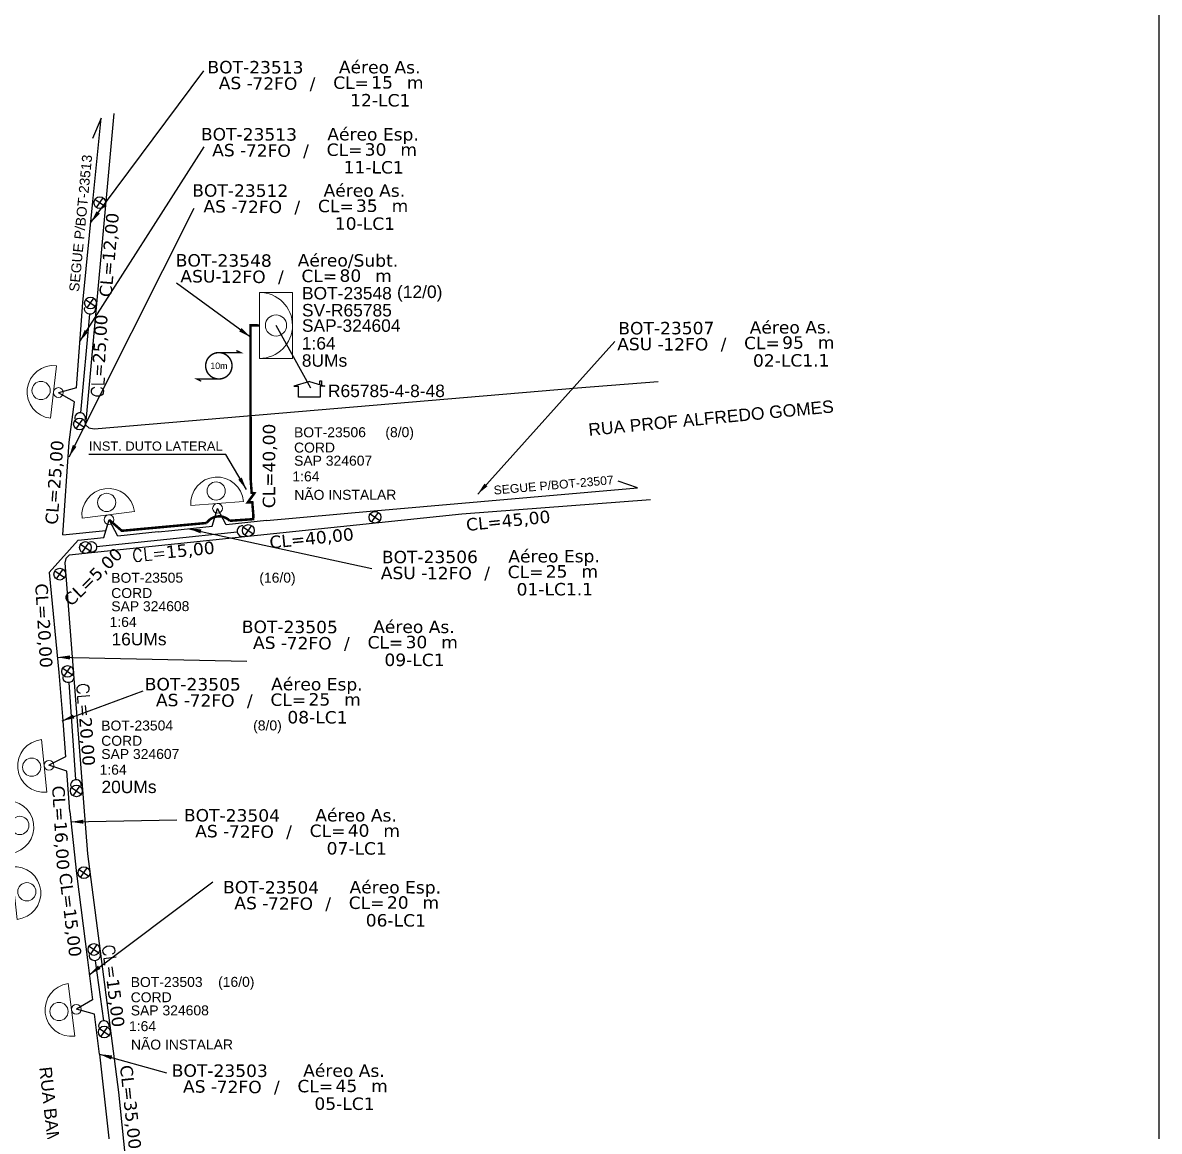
# Model space of a CAD drawing. Header units: metres. Extents: x -1286 to -445, y -500 to 94.
# Drawn here: x -627.7 to -445.1, y -292.9 to -114.6 of the extents above; entities that cross this region are included whole.
import ezdxf
from ezdxf.enums import TextEntityAlignment as Align

# ---------------------------------------------------------------- set-up
doc = ezdxf.new("R2010")
doc.units = ezdxf.units.M
for name, color, linetype, lineweight in [("20.0-LEGENDA DOS CDO'S", 1, 'Continuous', 0), ('20.1-CDO_INTERIOR', 1, 'Continuous', 0), ('20.2-CDO_POSTE', 1, 'Continuous', 5), ('20.6-CORDOALHA_SUPORTE', 7, 'Continuous', 25), ('Segmento Logradouro Texto', 238, 'Continuous', 0)]:
    doc.layers.add(name, color=color, linetype=linetype, lineweight=lineweight)
for name, color, linetype in [('CAP a instalar', 1, 'Continuous'), ('celulas gpon', 7, 'Continuous'), ('DUTO LATERAL', 7, 'Continuous'), ('Folga', 1, 'Continuous'), ('label_cabos', 7, 'Continuous'), ('QUADRA', 7, 'Continuous'), ('Subida Lateral', 5, 'Continuous'), ('surveys', 7, 'Continuous'), ('surveys legendas', 7, 'Continuous')]:
    doc.layers.add(name, color=color, linetype=linetype)
doc.layers.add('DROP DE CLIENTE', color=140, linetype='Continuous', plot=False)
doc.styles.add('ARIAL', font='arial.ttf')
doc.styles.add('DIGICADE', font='arial.ttf')
doc.styles.add('ROMANS', font='romans.shx')
doc.styles.add('siredit', font='verdana.ttf')
doc.linetypes.add('FENCELINE1', pattern='A,0.25,-0.1,[133,ltypeshp.shx,S=0.1,R=0,X=-0.1,Y=0],-0.1,1', length=1.45)
doc.dimstyles.new('CC', dxfattribs={"dimtxt": 0.8, "dimasz": 2, "dimexe": 0.18, "dimexo": 0.0625, "dimgap": 0.09, "dimtad": 0, "dimdec": 0, "dimrnd": 1, "dimzin": 0, "dimdsep": 46, "dimtxsty": 'siredit', "dimblk": 'NONE', "dimcen": 0, "dimse1": 1, "dimse2": 1, "dimsd1": 1, "dimsd2": 1, "dimclrt": 7, "dimadec": 0, "dimazin": 0, "dimtfac": 1, "dimtdec": 0, "dimtofl": 0, "dimtmove": 0, "dimatfit": 3, "dimfxl": 0, "dimtolj": 1, "dimtzin": 0, "dimarcsym": 0})
doc.dimstyles.get("Standard").update_dxf_attribs({"dimtxt": 0.18, "dimasz": 0.18, "dimexe": 0.18, "dimexo": 0.0625, "dimgap": 0.09, "dimtad": 0, "dimtih": 1, "dimtoh": 1, "dimdec": 4, "dimzin": 0, "dimdsep": 46, "dimtxsty": 'Standard', "dimcen": 0.09, "dimadec": 0, "dimazin": 0, "dimtfac": 1, "dimtdec": 4, "dimtofl": 0, "dimtmove": 0, "dimatfit": 3, "dimfxl": 0, "dimtolj": 1, "dimtzin": 0, "dimarcsym": 0})

# ---------------------------------------------------------------- blocks, each defined once
blk = doc.blocks.new('CDOE_CT_POST_DESENHO')
at = {"color": 0}
blk.add_line((2.136, 0.393), (-2.114, 0.393), dxfattribs=at)
for centre, radius in [((0.011, 1.403), 0.733), ((0.011, 0), 0.393)]:
    blk.add_circle(centre, radius, dxfattribs=at)
blk.add_arc((0.011, 0.393), 2.125, 0, 180, dxfattribs=at)
blk = doc.blocks.new('Inst CDOE-16 CAIXA DIST OPT CDOE 48F_16D C_SPL_2_1_8')
at = {"layer": "20.0-LEGENDA DOS CDO'S", "color": 0}
for tag, p, style, flags in [('ID_ATIVIDADE', (0.12, 6.472), 'ARIAL', 3), ('FATOR', (7.921, 6.472), 'ARIAL', 1), ('QTDE', (0.097, -1.17), 'DIGICADE', 3)]:
    blk.add_attdef(tag, p, '', height=0.8, rotation=0.11799, dxfattribs=dict(at, style=style, flags=flags))
at = {"layer": "20.0-LEGENDA DOS CDO'S", "color": 0, "style": 'ARIAL'}
for tag, p, height in [('FID', (0.12, 5.248), 0.8), ('CORDOALHA', (0.122, 4.023), 0.8), ('SAP', (0.124, 2.961), 0.8), ('1:XX', (-0.012, 1.7), 0.8), ('UMS', (0.141, 0.217), 1)]:
    blk.add_attdef(tag, p, '', height=height, rotation=0.11799, dxfattribs=at)
blk.add_attdef('FIBRAS_UTILIZADAS', text='', height=0.8, rotation=0.11799, dxfattribs=at).set_placement((13.479, 5.263), align=Align.CENTER)
blk = doc.blocks.new('Inst CDOE-8 CAIXA DIST OPT CDOE 48F_8D C_SPL OPTAP')
at = {"layer": "20.0-LEGENDA DOS CDO'S", "color": 0}
for tag, p, style, flags in [('ID_ATIVIDADE', (0.12, 6.472), 'ARIAL', 3), ('FATOR', (7.921, 6.472), 'ARIAL', 1), ('QTDE', (0.235, -0.97), 'DIGICADE', 3)]:
    blk.add_attdef(tag, p, '', height=0.8, rotation=0.11799, dxfattribs=dict(at, style=style, flags=flags))
at = {"layer": "20.0-LEGENDA DOS CDO'S", "color": 0, "style": 'ARIAL'}
for tag, p, height in [('FID', (0.12, 5.248), 0.8), ('CORDOALHA', (0.122, 4.023), 0.8), ('SAP', (0.124, 2.961), 0.8), ('1:XX', (-0.012, 1.7), 0.8), ('UMS', (0.141, 0.217), 1)]:
    blk.add_attdef(tag, p, '', height=height, rotation=0.11799, dxfattribs=at)
blk.add_attdef('FIBRAS_UTILIZADAS', text='', height=0.8, rotation=0.11799, dxfattribs=at).set_placement((13.479, 5.263), align=Align.CENTER)
blk = doc.blocks.new('CDOE_CT_POSTE')
at = {"layer": "20.0-LEGENDA DOS CDO'S", "color": 0, "style": 'ARIAL'}
for tag, p in [('CDO_N', (0.12, 5.248)), ('CORDOALHA', (0.122, 4.023)), ('SAP', (0.124, 2.961)), ('1:XX', (0.139, 1.231)), ('UMS', (0.141, 0.217))]:
    blk.add_attdef(tag, p, '', height=0.68, rotation=0.11799, dxfattribs=at)
blk.add_attdef('FIBRAS_UTILIZADAS', text='', height=0.68, rotation=0.11799, dxfattribs=at).set_placement((7.829, 5.263), align=Align.CENTER)
blk = doc.blocks.new('Inst CORD BENZINAL 4.55MM 3F (sem recursos)')
at = {"layer": '20.6-CORDOALHA_SUPORTE', "color": 0, "lineweight": 0, "style": 'ROMANS'}
blk.add_attdef('LANCE', text='', height=1, dxfattribs=at).set_placement((-0.538, -2.215), align=Align.RIGHT)
at = {"layer": '20.6-CORDOALHA_SUPORTE', "color": 0, "style": 'siredit'}
blk.add_attdef('QTDE', (-0.538, -2.215), '', height=1, rotation=359.69001, dxfattribs=at)
at = {"layer": '20.6-CORDOALHA_SUPORTE', "color": 0, "lineweight": 0, "style": 'ROMANS'}
for tag, p, flags in [('FATOR', (-5.196, -4.442), 3), ('ID_ATIVIDADE', (-5.201, -6.669), 3), ('FID', (-5.201, -8.896), 1)]:
    blk.add_attdef(tag, p, '', height=1, dxfattribs=dict(at, flags=flags))
blk = doc.blocks.new('Inst CB AS CFOA-SM-AS-80-TS-72')
at = {"layer": 'label_cabos', "color": 0, "style": 'siredit'}
for tag, flags, p in [('ID_ATIVIDADE', 3, (1.314, 2.672)), ('FATOR', 1, (11.56, 2.551))]:
    blk.add_attdef(tag, text='', height=1, rotation=359.69001, dxfattribs=dict(at, flags=flags)).set_placement(p, align=Align.MIDDLE_CENTER)
for tag, p in [('DESTINO_CABO', (3.131, 1.262)), ('TIPO_CABO', (13.108, 1.245)), ('TIPO_CABO', (1.762, -0.005)), ('CABO', (4.686, -0.052)), ('/', (7.714, -0.052)), ('LANCE', (10.809, 0.002)), ('UND', (15.964, 0.002)), ('FID', (13.148, -1.414))]:
    blk.add_attdef(tag, text='', height=1, rotation=359.69001, dxfattribs=at).set_placement(p, align=Align.MIDDLE_CENTER)
blk.add_attdef('QTDE', (12.429, -0.475), '', height=1, rotation=359.69001, dxfattribs=at)
blk = doc.blocks.new('_None')
blk = doc.blocks.new('Inst CB ESP CFOA-SM-AS-80-TS-72')
at = {"layer": 'label_cabos', "color": 0, "style": 'siredit'}
for tag, flags, p in [('ID_ATIVIDADE', 3, (1.314, 2.672)), ('FATOR', 1, (11.56, 2.551))]:
    blk.add_attdef(tag, text='', height=0.8, rotation=359.69001, dxfattribs=dict(at, flags=flags)).set_placement(p, align=Align.MIDDLE_CENTER)
for tag, p in [('DESTINO_CABO', (3.131, 1.262)), ('TIPO_CABO', (13.108, 1.245)), ('TIPO_CABO', (1.762, -0.005)), ('CABO', (4.686, -0.052)), ('/', (7.714, -0.052)), ('LANCE', (10.809, 0.002)), ('UND', (15.964, 0.002)), ('FID', (13.148, -1.414))]:
    blk.add_attdef(tag, text='', height=0.8, rotation=359.69001, dxfattribs=at).set_placement(p, align=Align.MIDDLE_CENTER)
blk.add_attdef('QTDE', (12.429, -0.475), '', height=0.8, rotation=359.69001, dxfattribs=at)
blk = doc.blocks.new('Inst CB AS CFOA-SM-ASU-120-S-12')
at = {"layer": 'label_cabos', "color": 0, "style": 'siredit'}
for tag, flags, p in [('ID_ATIVIDADE', 3, (1.314, 2.672)), ('FATOR', 1, (11.56, 2.551))]:
    blk.add_attdef(tag, text='', height=1, rotation=359.69001, dxfattribs=dict(at, flags=flags)).set_placement(p, align=Align.MIDDLE_CENTER)
for tag, p in [('DESTINO_CABO', (3.131, 1.262)), ('TIPO_CABO', (13.108, 1.245)), ('TIPO_CABO', (1.262, -0.005)), ('CABO', (4.686, -0.052)), ('/', (7.714, -0.052)), ('LANCE', (10.809, 0.002)), ('UND', (15.964, 0.002)), ('FID', (13.148, -1.414))]:
    blk.add_attdef(tag, text='', height=1, rotation=359.69001, dxfattribs=at).set_placement(p, align=Align.MIDDLE_CENTER)
blk.add_attdef('QTDE', (12.429, -0.475), '', height=1, rotation=359.69001, dxfattribs=at)
blk = doc.blocks.new('Inst CB ESP CFOA-SM-ASU-120-S-12')
at = {"layer": 'label_cabos', "color": 0, "style": 'siredit'}
for tag, flags, p in [('ID_ATIVIDADE', 3, (1.314, 2.672)), ('FATOR', 1, (11.56, 2.551))]:
    blk.add_attdef(tag, text='', height=1, rotation=359.69001, dxfattribs=dict(at, flags=flags)).set_placement(p, align=Align.MIDDLE_CENTER)
for tag, p in [('DESTINO_CABO', (3.131, 1.262)), ('TIPO_CABO', (13.108, 1.245)), ('TIPO_CABO', (1.262, -0.005)), ('CABO', (4.686, -0.052)), ('/', (7.714, -0.052)), ('LANCE', (10.809, 0.002)), ('UND', (15.964, 0.002)), ('FID', (13.148, -1.414))]:
    blk.add_attdef(tag, text='', height=1, rotation=359.69001, dxfattribs=at).set_placement(p, align=Align.MIDDLE_CENTER)
blk.add_attdef('QTDE', (12.429, -0.475), '', height=1, rotation=359.69001, dxfattribs=at)
blk = doc.blocks.new('A$C07E14978')
at = {"layer": 'Folga', "color": 0, "const_width": 0.146}
blk.add_lwpolyline([(2.23, 2.92, 1.000012), (2.23, 0.28, 0.999978)], format="xyb", close=True, dxfattribs=at)
at = {"layer": 'Folga', "color": 0, "const_width": 0.137}
for points in [[(2.23, 2.92), (4.42, 2.92), (3.98, 3.13)], [(2.23, 0.28), (0.03, 0.28), (0.47, 0.06)]]:
    blk.add_lwpolyline(points, dxfattribs=at)
at = {"layer": 'Folga', "color": 0}
blk.add_text('10m', height=0.659, dxfattribs=at).set_placement((1.38, 1.27))

msp = doc.modelspace()

# ---------------------------------------------------------------- linework, layer by layer
msp.add_lwpolyline([(-1286.07, -499.81), (-445.07, -499.81), (-445.07, 94.19), (-1286.07, 94.19)], close=True)
at = {"color": 10}
for points in [[(-616.12, -143.01), (-614.56, -144.08)], [(-615.87, -144.32), (-614.8, -142.77)], [(-617.38, -160.45), (-616.3, -158.9)], [(-617.62, -159.14), (-616.06, -160.21)], [(-619.38, -178.6), (-617.83, -179.67)], [(-619.14, -179.91), (-618.07, -178.36)], [(-571.89, -193.59), (-570.33, -194.67)], [(-571.65, -194.91), (-570.57, -193.35)], [(-592.25, -195.72), (-590.69, -196.8)], [(-592.01, -197.04), (-590.93, -195.48)], [(-618.42, -198.47), (-616.87, -199.54)], [(-618.18, -199.78), (-617.11, -198.23)], [(-622.55, -202.74), (-620.99, -203.82)], [(-622.31, -204.06), (-621.23, -202.5)], [(-621.3, -218.39), (-619.74, -219.46)], [(-621.05, -219.7), (-619.98, -218.15)], [(-619.64, -238.9), (-618.56, -237.35)], [(-619.88, -237.59), (-618.32, -238.66)], [(-618.67, -250.75), (-617.11, -251.83)], [(-618.42, -252.07), (-617.35, -250.51)], [(-616.82, -264.41), (-615.75, -262.85)], [(-617.07, -263.1), (-615.51, -264.17)], [(-615.4, -276.35), (-613.84, -277.42)], [(-615.16, -277.66), (-614.08, -276.11)]]:
    msp.add_lwpolyline(points, dxfattribs=at)
for centre in [(-615.34, -143.55), (-616.84, -159.68), (-618.6, -179.14), (-571.11, -194.13), (-591.47, -196.26), (-617.65, -199), (-621.77, -203.28), (-620.52, -218.92), (-619.1, -238.13), (-617.89, -251.29), (-616.29, -263.63), (-614.62, -276.89)]:
    msp.add_circle(centre, 0.945, dxfattribs=at)
at = {"layer": '20.1-CDO_INTERIOR', "lineweight": 18}
msp.add_lwpolyline([(-584.37, -157.97), (-584.36, -168.6), (-589.68, -168.6), (-589.68, -157.98)], close=True, dxfattribs=at)
msp.add_circle((-587.02, -163.29), 1.7, dxfattribs=at)
msp.add_arc((-589.68, -163.29), 5.31, 270.0276, 90.0276, dxfattribs=at)
at = {"layer": '20.6-CORDOALHA_SUPORTE'}
for points in [[(-616.07, -160.48, -1.231752), (-617.76, -160.4)], [(-617.68, -178.44, 1.231752), (-619.37, -178.31)], [(-592.33, -195.5, 1.231752), (-592.13, -197.18)], [(-616.98, -198.09, -1.231752), (-616.78, -199.77)], [(-619.56, -219.61, -1.231752), (-621.25, -219.76)], [(-618.31, -237.29, 1.231752), (-619.99, -237.43)], [(-615.33, -264.32, -1.231752), (-617.02, -264.46)], [(-613.83, -276.05, 1.231752), (-615.51, -276.19)]]:
    msp.add_lwpolyline(points, format="xyb", dxfattribs=at)
for points in [[(-617, -161.48), (-618.45, -177.33)], [(-615.85, -198.81), (-593.27, -196.46)], [(-620.32, -220.72), (-619.24, -236.32)], [(-616.09, -265.43), (-614.76, -275.08)]]:
    msp.add_lwpolyline(points, dxfattribs=at)
at = {"layer": 'CAP a instalar', "color": 7, "linetype": 'FENCELINE1', "ltscale": 6}
for points in [[(-619.09, -173.32), (-618.05, -159.6), (-616.47, -143.35), (-615.12, -129.98), (-616.53, -133.25)], [(-619.09, -173.32), (-621.99, -174.1)], [(-620.24, -182.06), (-619.39, -175.6), (-621.99, -174.1)], [(-621.3, -196.98), (-620.24, -182.06)], [(-588.53, -194.66), (-571.28, -193.09), (-528.92, -189.38), (-532.02, -188.33)], [(-603.77, -196.25), (-597.3, -195.57), (-596.44, -192.7)], [(-588.53, -194.66), (-595.01, -195.34), (-596.44, -192.7)], [(-621.3, -196.98), (-614.37, -196.26), (-613.85, -194.53)], [(-605.94, -196.49), (-612.42, -197.16), (-613.85, -194.53)], [(-605.94, -196.49), (-603.77, -196.25)]]:
    msp.add_lwpolyline(points, dxfattribs=at)
at = {"layer": 'CAP a instalar', "color": 10, "linetype": 'FENCELINE1', "ltscale": 6, "const_width": 0.4}
msp.add_lwpolyline([(-591.09, -188.1), (-591.13, -163.27), (-589.68, -163.29)], dxfattribs=at)
msp.add_lwpolyline([(-613.85, -194.53), (-611.8, -196.31), (-598.16, -195.05, -0.474723), (-594.46, -194.7), (-590.68, -194.44), (-590.67, -193.62)], format="xyb", dxfattribs=at)
at = {"layer": 'CAP a instalar', "color": 5, "linetype": 'FENCELINE1', "ltscale": 6}
for points in [[(-618.8, -197.83), (-614.71, -197.4), (-613.85, -194.53)], [(-618.8, -197.83), (-623.47, -203.03), (-621.91, -219.11), (-621.34, -226.16)], [(-621.34, -226.16), (-620.83, -232.65), (-623.51, -234.01)], [(-620.16, -241.43), (-620.66, -234.94), (-623.51, -234.01)], [(-620.16, -241.43), (-619.06, -251.39), (-617.34, -265.27)], [(-617.34, -265.27), (-616.51, -271.72), (-619.11, -273.22)], [(-615.37, -280.46), (-616.21, -274.01), (-619.11, -273.22)], [(-615.37, -280.46), (-613.62, -296.4)]]:
    msp.add_lwpolyline(points, dxfattribs=at)
at = {"layer": 'DROP DE CLIENTE'}
msp.add_lwpolyline([(-581.4, -173.38), (-587.02, -163.29)], dxfattribs=at)
at = {"layer": 'QUADRA', "color": 4}
for points in [[(-613.09, -129.23), (-617.66, -179.26)], [(-617.66, -179.26), (-617.11, -179.75), (-616.26, -179.92), (-538.55, -173.31), (-525.61, -172.28)], [(-526.85, -191.33), (-557.13, -193.64), (-620.26, -200.23), (-620.78, -200.74), (-620.94, -201.47)], [(-620.94, -201.47), (-617.34, -248.23), (-612.36, -286.59), (-605.82, -350.61), (-599.53, -393.21), (-598.98, -393.69), (-598.18, -393.84), (-554.79, -390.76)]]:
    msp.add_lwpolyline(points, dxfattribs=at)
at = {"layer": 'Subida Lateral', "color": 5, "const_width": 0.4}
msp.add_lwpolyline([(-590.68, -193.64), (-590.83, -191.74), (-591.56, -191.75), (-590.5, -190.27), (-590.93, -190.21), (-591.09, -188.1)], dxfattribs=at)
at = {"layer": 'surveys'}
for p, q in [((-581.66, -172.32), (-584.18, -173.05)), ((-584.18, -173.05), (-583.39, -173.05)), ((-583.39, -174.85), (-583.39, -173.06)), ((-581.66, -172.32), (-579.15, -173.05)), ((-579.98, -172.21), (-579.71, -172.21)), ((-579.98, -172.8), (-579.98, -172.21)), ((-579.15, -173.05), (-579.94, -173.05)), ((-579.94, -173.05), (-579.94, -174.85)), ((-579.71, -172.21), (-579.71, -172.88)), ((-579.94, -174.85), (-583.39, -174.85))]:
    msp.add_line(p, q, dxfattribs=at)

# ---------------------------------------------------------------- block references
at = {"layer": "20.0-LEGENDA DOS CDO'S", "color": 252}
ref = msp.add_blockref('CDOE_CT_POSTE', (-584.36, -191.77), dxfattribs=dict(at, xscale=2, yscale=2, zscale=2))
ref.add_attrib('CDO_N', 'BOT-23506', (-584.12, -181.28), dxfattribs={"color": 0, "height": 1.6, "rotation": 0.118, "style": 'ARIAL'})
ref.add_attrib('CORDOALHA', 'CORD', (-584.12, -183.73), dxfattribs={"color": 0, "height": 1.6, "rotation": 0.118, "style": 'ARIAL'})
ref.add_attrib('SAP', 'SAP 324607', (-584.11, -185.85), dxfattribs={"color": 0, "height": 1.6, "rotation": 0.118, "style": 'ARIAL'})
ref.add_attrib('1:XX', '1:64', (-584.38, -188.37), dxfattribs={"color": 0, "height": 1.6, "rotation": 0.118, "style": 'ARIAL'})
ref.add_attrib('UMS', 'NÃO INSTALAR', (-584.08, -191.34), dxfattribs={"color": 0, "height": 1.6, "rotation": 0.118, "style": 'ARIAL'})
ref.add_attrib('FIBRAS_UTILIZADAS', '     (8/0)', dxfattribs={"color": 0, "height": 1.6, "rotation": 0.118, "style": 'ARIAL'}).set_placement((-568.7, -181.25), align=Align.CENTER)
at = {"layer": "20.0-LEGENDA DOS CDO'S", "color": 5, "lineweight": 0, "xscale": 2, "yscale": 2, "zscale": 2}
msp.add_blockref('Inst CDOE-16 CAIXA DIST OPT CDOE 48F_16D C_SPL_2_1_8', (-613.74, -215.17), dxfattribs=at).add_auto_attribs({'FID': 'BOT-23505', 'CORDOALHA': 'CORD', 'SAP': 'SAP 324608', '1:XX': '1:64', 'UMS': '16UMs', 'FIBRAS_UTILIZADAS': '(16/0)'})
at = {"layer": "20.0-LEGENDA DOS CDO'S", "color": 7, "lineweight": 0, "xscale": 2, "yscale": 2, "zscale": 2}
msp.add_blockref('Inst CDOE-8 CAIXA DIST OPT CDOE 48F_8D C_SPL OPTAP', (-615.35, -238.93), dxfattribs=at).add_auto_attribs({'FID': 'BOT-23504', 'CORDOALHA': 'CORD', 'SAP': 'SAP 324607', '1:XX': '1:64', 'UMS': '20UMs', 'FIBRAS_UTILIZADAS': '(8/0)'})
at = {"layer": "20.0-LEGENDA DOS CDO'S", "color": 252}
ref = msp.add_blockref('CDOE_CT_POSTE', (-610.61, -280.16), dxfattribs=dict(at, xscale=2, yscale=2, zscale=2))
ref.add_attrib('CDO_N', 'BOT-23503', (-610.37, -269.67), dxfattribs={"color": 0, "height": 1.6, "rotation": 0.118, "style": 'ARIAL'})
ref.add_attrib('CORDOALHA', 'CORD', (-610.37, -272.12), dxfattribs={"color": 0, "height": 1.6, "rotation": 0.118, "style": 'ARIAL'})
ref.add_attrib('SAP', 'SAP 324608', (-610.36, -274.24), dxfattribs={"color": 0, "height": 1.6, "rotation": 0.118, "style": 'ARIAL'})
ref.add_attrib('1:XX', '1:64', (-610.64, -276.76), dxfattribs={"color": 0, "height": 1.6, "rotation": 0.118, "style": 'ARIAL'})
ref.add_attrib('UMS', 'NÃO INSTALAR', (-610.33, -279.73), dxfattribs={"color": 0, "height": 1.6, "rotation": 0.118, "style": 'ARIAL'})
ref.add_attrib('FIBRAS_UTILIZADAS', '     (16/0)', dxfattribs={"color": 0, "height": 1.6, "rotation": 0.118, "style": 'ARIAL'}).set_placement((-594.96, -269.64), align=Align.CENTER)
at = {"layer": '20.2-CDO_POSTE', "color": 8}
for p, xscale, yscale, zscale, rotation in [((-621.99, -174.1), 1.999999999999985, 1.999999999999985, 1.999999999999985, 83.4038119886533), ((-596.44, -192.7), 2, 2, 2, 4.528230860100363), ((-629.85, -254.66), -1.999999999999982, 2, 2, 275.8703583839682), ((-619.11, -273.22), -2, 2, 2, 97.2138708124747)]:
    msp.add_blockref('CDOE_CT_POST_DESENHO', p, dxfattribs=dict(at, xscale=xscale, yscale=yscale, zscale=zscale, rotation=rotation))
at = {"layer": '20.2-CDO_POSTE', "color": 5, "xscale": -2, "yscale": 2, "zscale": 2, "rotation": 7.335452669223317}
msp.add_blockref('CDOE_CT_POST_DESENHO', (-613.85, -194.53), dxfattribs=at)
at = {"layer": '20.2-CDO_POSTE', "color": 7, "zscale": 2}
for p, xscale, yscale, rotation in [((-623.51, -234.01), -1.999999999999985, 1.999999999999999, 95.78956637862835), ((-630.97, -244.08), -2, 2, 277.7019938570469)]:
    msp.add_blockref('CDOE_CT_POST_DESENHO', p, dxfattribs=dict(at, xscale=xscale, yscale=yscale, rotation=rotation))
at = {"layer": '20.6-CORDOALHA_SUPORTE', "color": 0, "lineweight": 0}
ref = msp.add_blockref('Inst CORD BENZINAL 4.55MM 3F (sem recursos)', (-2568.29, -125.87), dxfattribs=dict(at, xscale=2, yscale=2, zscale=2, rotation=87.29860336005827))
ref.add_attrib('QTDE', '25,00', (-614.5, -169.42), dxfattribs={"color": 0, "height": 2, "rotation": 86.9886, "style": 'siredit'})
ref.add_attrib('LANCE', 'CL=', dxfattribs={"color": 0, "lineweight": 0, "height": 2, "rotation": 87.2986, "style": 'ROMANS'}).set_placement((-614.5, -169.42), align=Align.RIGHT)
ref = msp.add_blockref('Inst CORD BENZINAL 4.55MM 3F (sem recursos)', (-859.16, 1770.76), dxfattribs=dict(at, xscale=1.999999999999986, yscale=1.999999999999986, zscale=1.999999999999986, rotation=6.067407867657144))
ref.add_attrib('QTDE', '15,00', (-604.61, -200.75), dxfattribs={"color": 0, "height": 2, "rotation": 5.7574, "style": 'siredit'})
ref.add_attrib('LANCE', 'CL=', dxfattribs={"color": 0, "lineweight": 0, "height": 2, "rotation": 6.0674, "style": 'ROMANS'}).set_placement((-604.61, -200.75), align=Align.RIGHT)
ref = msp.add_blockref('Inst CORD BENZINAL 4.55MM 3F (sem recursos)', (1356.43, -18.83), dxfattribs=dict(at, xscale=1.999999999999998, yscale=1.999999999999998, zscale=1.999999999999998, rotation=274.709161246705))
ref.add_attrib('QTDE', '20,00', (-618.66, -226.36), dxfattribs={"color": 0, "height": 2, "rotation": 274.3992, "style": 'siredit'})
ref.add_attrib('LANCE', 'CL=', dxfattribs={"color": 0, "lineweight": 0, "height": 2, "rotation": 274.7092, "style": 'ROMANS'}).set_placement((-618.66, -226.36), align=Align.RIGHT)
ref = msp.add_blockref('Inst CORD BENZINAL 4.55MM 3F (sem recursos)', (1348.63, 35.08), dxfattribs=dict(at, xscale=1.999999999999998, yscale=1.999999999999998, zscale=1.999999999999998, rotation=277.5246870610926))
ref.add_attrib('QTDE', '15,00', (-614.28, -268.45), dxfattribs={"color": 0, "height": 2, "rotation": 277.2147, "style": 'siredit'})
ref.add_attrib('LANCE', 'CL=', dxfattribs={"color": 0, "lineweight": 0, "height": 2, "rotation": 277.5247, "style": 'ROMANS'}).set_placement((-614.28, -268.45), align=Align.RIGHT)
at = {"layer": 'Folga', "xscale": 1.605566645982849, "yscale": 1.605566645982849, "zscale": 1.605566645982849}
msp.add_blockref('A$C07E14978', (-599.79, -172.35), dxfattribs=at)
at = {"layer": 'label_cabos'}
ref = msp.add_blockref('Inst CB AS CFOA-SM-AS-80-TS-72', (-596.57, -124.31), dxfattribs=dict(at, xscale=2, yscale=2, zscale=2, rotation=0.131564278574054))
ref.add_attrib('DESTINO_CABO', 'BOT-23513', dxfattribs={"color": 0, "height": 2, "rotation": 359.8216, "style": 'siredit'}).set_placement((-590.32, -121.77), align=Align.MIDDLE_CENTER)
ref.add_attrib('TIPO_CABO', 'Aéreo As.', dxfattribs={"color": 0, "height": 2, "rotation": 359.8216, "style": 'siredit'}).set_placement((-570.36, -121.76), align=Align.MIDDLE_CENTER)
ref.add_attrib('CABO', '72FO', dxfattribs={"color": 0, "height": 2, "rotation": 359.8216, "style": 'siredit'}).set_placement((-587.2, -124.39), align=Align.MIDDLE_CENTER)
ref.add_attrib('/', '/', dxfattribs={"color": 0, "height": 2, "rotation": 359.8216, "style": 'siredit'}).set_placement((-581.15, -124.38), align=Align.MIDDLE_CENTER)
ref.add_attrib('TIPO_CABO', 'AS - ', dxfattribs={"color": 0, "height": 2, "rotation": 359.8216, "style": 'siredit'}).set_placement((-593.05, -124.31), align=Align.MIDDLE_CENTER)
ref.add_attrib('FID', '12-LC1', dxfattribs={"color": 0, "height": 2, "rotation": 359.8216, "style": 'siredit'}).set_placement((-570.27, -127.08), align=Align.MIDDLE_CENTER)
ref.add_attrib('LANCE', 'CL=', dxfattribs={"color": 0, "height": 2, "rotation": 359.8216, "style": 'siredit'}).set_placement((-574.96, -124.26), align=Align.MIDDLE_CENTER)
ref.add_attrib('QTDE', '15', (-571.72, -125.2), dxfattribs={"color": 0, "height": 2, "rotation": 359.8216, "style": 'siredit'})
ref.add_attrib('UND', 'm', dxfattribs={"color": 0, "height": 2, "rotation": 359.8216, "style": 'siredit'}).set_placement((-564.65, -124.24), align=Align.MIDDLE_CENTER)
ref = msp.add_blockref('Inst CB ESP CFOA-SM-AS-80-TS-72', (-597.63, -135.1), dxfattribs=dict(at, xscale=2, yscale=2, zscale=2, rotation=0.1315642785740541))
ref.add_attrib('DESTINO_CABO', 'BOT-23513', dxfattribs={"color": 0, "height": 2, "rotation": 359.8216, "style": 'siredit'}).set_placement((-591.37, -132.56), align=Align.MIDDLE_CENTER)
ref.add_attrib('CABO', '72FO', dxfattribs={"color": 0, "height": 2, "rotation": 359.8216, "style": 'siredit'}).set_placement((-588.25, -135.18), align=Align.MIDDLE_CENTER)
ref.add_attrib('LANCE', 'CL=', dxfattribs={"color": 0, "height": 2, "rotation": 359.8216, "style": 'siredit'}).set_placement((-576.01, -135.04), align=Align.MIDDLE_CENTER)
ref.add_attrib('TIPO_CABO', 'Aéreo Esp.', dxfattribs={"color": 0, "height": 2, "rotation": 359.8216, "style": 'siredit'}).set_placement((-571.42, -132.55), align=Align.MIDDLE_CENTER)
ref.add_attrib('/', '/', dxfattribs={"color": 0, "height": 2, "rotation": 359.8216, "style": 'siredit'}).set_placement((-582.2, -135.16), align=Align.MIDDLE_CENTER)
ref.add_attrib('TIPO_CABO', 'AS - ', dxfattribs={"color": 0, "height": 2, "rotation": 359.8216, "style": 'siredit'}).set_placement((-594.1, -135.1), align=Align.MIDDLE_CENTER)
ref.add_attrib('FID', '11-LC1', dxfattribs={"color": 0, "height": 2, "rotation": 359.8216, "style": 'siredit'}).set_placement((-571.32, -137.86), align=Align.MIDDLE_CENTER)
ref.add_attrib('QTDE', '30', (-572.77, -135.99), dxfattribs={"color": 0, "height": 2, "rotation": 359.8216, "style": 'siredit'})
ref.add_attrib('UND', 'm', dxfattribs={"color": 0, "height": 2, "rotation": 359.8216, "style": 'siredit'}).set_placement((-565.7, -135.02), align=Align.MIDDLE_CENTER)
ref = msp.add_blockref('Inst CB AS CFOA-SM-AS-80-TS-72', (-599.03, -144.14), dxfattribs=dict(at, xscale=2, yscale=2, zscale=2, rotation=0.131564278574054))
ref.add_attrib('DESTINO_CABO', 'BOT-23512', dxfattribs={"color": 0, "height": 2, "rotation": 359.8216, "style": 'siredit'}).set_placement((-592.77, -141.6), align=Align.MIDDLE_CENTER)
ref.add_attrib('TIPO_CABO', 'Aéreo As.', dxfattribs={"color": 0, "height": 2, "rotation": 359.8216, "style": 'siredit'}).set_placement((-572.82, -141.59), align=Align.MIDDLE_CENTER)
ref.add_attrib('CABO', '72FO', dxfattribs={"color": 0, "height": 2, "rotation": 359.8216, "style": 'siredit'}).set_placement((-589.66, -144.22), align=Align.MIDDLE_CENTER)
ref.add_attrib('/', '/', dxfattribs={"color": 0, "height": 2, "rotation": 359.8216, "style": 'siredit'}).set_placement((-583.6, -144.21), align=Align.MIDDLE_CENTER)
ref.add_attrib('TIPO_CABO', 'AS - ', dxfattribs={"color": 0, "height": 2, "rotation": 359.8216, "style": 'siredit'}).set_placement((-595.51, -144.14), align=Align.MIDDLE_CENTER)
ref.add_attrib('FID', '10-LC1', dxfattribs={"color": 0, "height": 2, "rotation": 359.8216, "style": 'siredit'}).set_placement((-572.73, -146.91), align=Align.MIDDLE_CENTER)
ref.add_attrib('LANCE', 'CL=', dxfattribs={"color": 0, "height": 2, "rotation": 359.8216, "style": 'siredit'}).set_placement((-577.41, -144.09), align=Align.MIDDLE_CENTER)
ref.add_attrib('QTDE', '35', (-574.17, -145.03), dxfattribs={"color": 0, "height": 2, "rotation": 359.8216, "style": 'siredit'})
ref.add_attrib('UND', 'm', dxfattribs={"color": 0, "height": 2, "rotation": 359.8216, "style": 'siredit'}).set_placement((-567.1, -144.06), align=Align.MIDDLE_CENTER)
ref = msp.add_blockref('Inst CB AS CFOA-SM-ASU-120-S-12', (-530.53, -166.29), dxfattribs=dict(at, xscale=1.999999999999983, yscale=1.999999999999983, zscale=1.999999999999983, rotation=0.4634636605451037))
ref.add_attrib('DESTINO_CABO', 'BOT-23507', dxfattribs={"color": 0, "height": 2, "rotation": 0.1535, "style": 'siredit'}).set_placement((-524.29, -163.72), align=Align.MIDDLE_CENTER)
ref.add_attrib('TIPO_CABO', 'Aéreo As.', dxfattribs={"color": 0, "height": 2, "rotation": 0.1535, "style": 'siredit'}).set_placement((-504.34, -163.59), align=Align.MIDDLE_CENTER)
ref.add_attrib('CABO', '12FO', dxfattribs={"color": 0, "height": 2, "rotation": 0.1535, "style": 'siredit'}).set_placement((-521.16, -166.32), align=Align.MIDDLE_CENTER)
ref.add_attrib('/', '/', dxfattribs={"color": 0, "height": 2, "rotation": 0.1535, "style": 'siredit'}).set_placement((-515.1, -166.27), align=Align.MIDDLE_CENTER)
ref.add_attrib('TIPO_CABO', 'ASU - ', dxfattribs={"color": 0, "height": 2, "rotation": 0.1535, "style": 'siredit'}).set_placement((-528.01, -166.28), align=Align.MIDDLE_CENTER)
ref.add_attrib('FID', '02-LC1.1', dxfattribs={"color": 0, "height": 2, "rotation": 0.1535, "style": 'siredit'}).set_placement((-504.22, -168.91), align=Align.MIDDLE_CENTER)
ref.add_attrib('LANCE', 'CL=', dxfattribs={"color": 0, "height": 2, "rotation": 0.1535, "style": 'siredit'}).set_placement((-508.92, -166.11), align=Align.MIDDLE_CENTER)
ref.add_attrib('QTDE', '95', (-505.67, -167.04), dxfattribs={"color": 0, "height": 2, "rotation": 0.1535, "style": 'siredit'})
ref.add_attrib('UND', 'm', dxfattribs={"color": 0, "height": 2, "rotation": 0.1535, "style": 'siredit'}).set_placement((-498.61, -166.03), align=Align.MIDDLE_CENTER)
ref = msp.add_blockref('Inst CB ESP CFOA-SM-ASU-120-S-12', (-568.53, -203.09), dxfattribs=dict(at, xscale=1.999999999999985, yscale=1.999999999999985, zscale=1.999999999999985, rotation=0.4634636605451027))
ref.add_attrib('DESTINO_CABO', 'BOT-23506', dxfattribs={"color": 0, "height": 2, "rotation": 0.1535, "style": 'siredit'}).set_placement((-562.29, -200.51), align=Align.MIDDLE_CENTER)
ref.add_attrib('TIPO_CABO', 'Aéreo Esp.', dxfattribs={"color": 0, "height": 2, "rotation": 0.1535, "style": 'siredit'}).set_placement((-542.33, -200.39), align=Align.MIDDLE_CENTER)
ref.add_attrib('CABO', '12FO', dxfattribs={"color": 0, "height": 2, "rotation": 0.1535, "style": 'siredit'}).set_placement((-559.16, -203.12), align=Align.MIDDLE_CENTER)
ref.add_attrib('/', '/', dxfattribs={"color": 0, "height": 2, "rotation": 0.1535, "style": 'siredit'}).set_placement((-553.1, -203.07), align=Align.MIDDLE_CENTER)
ref.add_attrib('TIPO_CABO', 'ASU - ', dxfattribs={"color": 0, "height": 2, "rotation": 0.1535, "style": 'siredit'}).set_placement((-566, -203.08), align=Align.MIDDLE_CENTER)
ref.add_attrib('FID', '01-LC1.1', dxfattribs={"color": 0, "height": 2, "rotation": 0.1535, "style": 'siredit'}).set_placement((-542.21, -205.7), align=Align.MIDDLE_CENTER)
ref.add_attrib('LANCE', 'CL=', dxfattribs={"color": 0, "height": 2, "rotation": 0.1535, "style": 'siredit'}).set_placement((-546.91, -202.91), align=Align.MIDDLE_CENTER)
ref.add_attrib('QTDE', '25', (-543.67, -203.84), dxfattribs={"color": 0, "height": 2, "rotation": 0.1535, "style": 'siredit'})
ref.add_attrib('UND', 'm', dxfattribs={"color": 0, "height": 2, "rotation": 0.1535, "style": 'siredit'}).set_placement((-536.6, -202.83), align=Align.MIDDLE_CENTER)
ref = msp.add_blockref('Inst CB AS CFOA-SM-AS-80-TS-72', (-591.06, -214.29), dxfattribs=dict(at, xscale=2, yscale=2, zscale=2, rotation=0.131564278574054))
ref.add_attrib('DESTINO_CABO', 'BOT-23505', dxfattribs={"color": 0, "height": 2, "rotation": 359.8216, "style": 'siredit'}).set_placement((-584.8, -211.76), align=Align.MIDDLE_CENTER)
ref.add_attrib('TIPO_CABO', 'Aéreo As.', dxfattribs={"color": 0, "height": 2, "rotation": 359.8216, "style": 'siredit'}).set_placement((-564.85, -211.74), align=Align.MIDDLE_CENTER)
ref.add_attrib('CABO', '72FO', dxfattribs={"color": 0, "height": 2, "rotation": 359.8216, "style": 'siredit'}).set_placement((-581.69, -214.38), align=Align.MIDDLE_CENTER)
ref.add_attrib('/', '/', dxfattribs={"color": 0, "height": 2, "rotation": 359.8216, "style": 'siredit'}).set_placement((-575.63, -214.36), align=Align.MIDDLE_CENTER)
ref.add_attrib('TIPO_CABO', 'AS - ', dxfattribs={"color": 0, "height": 2, "rotation": 359.8216, "style": 'siredit'}).set_placement((-587.54, -214.3), align=Align.MIDDLE_CENTER)
ref.add_attrib('FID', '09-LC1', dxfattribs={"color": 0, "height": 2, "rotation": 359.8216, "style": 'siredit'}).set_placement((-564.76, -217.06), align=Align.MIDDLE_CENTER)
ref.add_attrib('LANCE', 'CL=', dxfattribs={"color": 0, "height": 2, "rotation": 359.8216, "style": 'siredit'}).set_placement((-569.44, -214.24), align=Align.MIDDLE_CENTER)
ref.add_attrib('QTDE', '30', (-566.2, -215.19), dxfattribs={"color": 0, "height": 2, "rotation": 359.8216, "style": 'siredit'})
ref.add_attrib('UND', 'm', dxfattribs={"color": 0, "height": 2, "rotation": 359.8216, "style": 'siredit'}).set_placement((-559.13, -214.22), align=Align.MIDDLE_CENTER)
ref = msp.add_blockref('Inst CB ESP CFOA-SM-AS-80-TS-72', (-606.66, -223.52), dxfattribs=dict(at, xscale=2, yscale=2, zscale=2, rotation=0.1315642785740541))
ref.add_attrib('DESTINO_CABO', 'BOT-23505', dxfattribs={"color": 0, "height": 2, "rotation": 359.8216, "style": 'siredit'}).set_placement((-600.4, -220.98), align=Align.MIDDLE_CENTER)
ref.add_attrib('CABO', '72FO', dxfattribs={"color": 0, "height": 2, "rotation": 359.8216, "style": 'siredit'}).set_placement((-597.29, -223.6), align=Align.MIDDLE_CENTER)
ref.add_attrib('LANCE', 'CL=', dxfattribs={"color": 0, "height": 2, "rotation": 359.8216, "style": 'siredit'}).set_placement((-585.04, -223.47), align=Align.MIDDLE_CENTER)
ref.add_attrib('TIPO_CABO', 'Aéreo Esp.', dxfattribs={"color": 0, "height": 2, "rotation": 359.8216, "style": 'siredit'}).set_placement((-580.45, -220.97), align=Align.MIDDLE_CENTER)
ref.add_attrib('/', '/', dxfattribs={"color": 0, "height": 2, "rotation": 359.8216, "style": 'siredit'}).set_placement((-591.23, -223.59), align=Align.MIDDLE_CENTER)
ref.add_attrib('TIPO_CABO', 'AS - ', dxfattribs={"color": 0, "height": 2, "rotation": 359.8216, "style": 'siredit'}).set_placement((-603.14, -223.52), align=Align.MIDDLE_CENTER)
ref.add_attrib('FID', '08-LC1', dxfattribs={"color": 0, "height": 2, "rotation": 359.8216, "style": 'siredit'}).set_placement((-580.36, -226.29), align=Align.MIDDLE_CENTER)
ref.add_attrib('QTDE', '25', (-581.8, -224.41), dxfattribs={"color": 0, "height": 2, "rotation": 359.8216, "style": 'siredit'})
ref.add_attrib('UND', 'm', dxfattribs={"color": 0, "height": 2, "rotation": 359.8216, "style": 'siredit'}).set_placement((-574.73, -223.44), align=Align.MIDDLE_CENTER)
ref = msp.add_blockref('Inst CB AS CFOA-SM-AS-80-TS-72', (-600.36, -244.6), dxfattribs=dict(at, xscale=2, yscale=2, zscale=2, rotation=0.131564278574054))
ref.add_attrib('DESTINO_CABO', 'BOT-23504', dxfattribs={"color": 0, "height": 2, "rotation": 359.8216, "style": 'siredit'}).set_placement((-594.1, -242.06), align=Align.MIDDLE_CENTER)
ref.add_attrib('TIPO_CABO', 'Aéreo As.', dxfattribs={"color": 0, "height": 2, "rotation": 359.8216, "style": 'siredit'}).set_placement((-574.15, -242.05), align=Align.MIDDLE_CENTER)
ref.add_attrib('CABO', '72FO', dxfattribs={"color": 0, "height": 2, "rotation": 359.8216, "style": 'siredit'}).set_placement((-590.98, -244.68), align=Align.MIDDLE_CENTER)
ref.add_attrib('/', '/', dxfattribs={"color": 0, "height": 2, "rotation": 359.8216, "style": 'siredit'}).set_placement((-584.93, -244.67), align=Align.MIDDLE_CENTER)
ref.add_attrib('TIPO_CABO', 'AS - ', dxfattribs={"color": 0, "height": 2, "rotation": 359.8216, "style": 'siredit'}).set_placement((-596.83, -244.6), align=Align.MIDDLE_CENTER)
ref.add_attrib('FID', '07-LC1', dxfattribs={"color": 0, "height": 2, "rotation": 359.8216, "style": 'siredit'}).set_placement((-574.05, -247.37), align=Align.MIDDLE_CENTER)
ref.add_attrib('LANCE', 'CL=', dxfattribs={"color": 0, "height": 2, "rotation": 359.8216, "style": 'siredit'}).set_placement((-578.74, -244.54), align=Align.MIDDLE_CENTER)
ref.add_attrib('QTDE', '40', (-575.5, -245.49), dxfattribs={"color": 0, "height": 2, "rotation": 359.8216, "style": 'siredit'})
ref.add_attrib('UND', 'm', dxfattribs={"color": 0, "height": 2, "rotation": 359.8216, "style": 'siredit'}).set_placement((-568.43, -244.52), align=Align.MIDDLE_CENTER)
ref = msp.add_blockref('Inst CB ESP CFOA-SM-AS-80-TS-72', (-594.06, -256.17), dxfattribs=dict(at, xscale=2, yscale=2, zscale=2, rotation=0.1315642785740541))
ref.add_attrib('DESTINO_CABO', 'BOT-23504', dxfattribs={"color": 0, "height": 2, "rotation": 359.8216, "style": 'siredit'}).set_placement((-587.81, -253.63), align=Align.MIDDLE_CENTER)
ref.add_attrib('CABO', '72FO', dxfattribs={"color": 0, "height": 2, "rotation": 359.8216, "style": 'siredit'}).set_placement((-584.69, -256.25), align=Align.MIDDLE_CENTER)
ref.add_attrib('LANCE', 'CL=', dxfattribs={"color": 0, "height": 2, "rotation": 359.8216, "style": 'siredit'}).set_placement((-572.45, -256.12), align=Align.MIDDLE_CENTER)
ref.add_attrib('TIPO_CABO', 'Aéreo Esp.', dxfattribs={"color": 0, "height": 2, "rotation": 359.8216, "style": 'siredit'}).set_placement((-567.85, -253.62), align=Align.MIDDLE_CENTER)
ref.add_attrib('/', '/', dxfattribs={"color": 0, "height": 2, "rotation": 359.8216, "style": 'siredit'}).set_placement((-578.64, -256.24), align=Align.MIDDLE_CENTER)
ref.add_attrib('TIPO_CABO', 'AS - ', dxfattribs={"color": 0, "height": 2, "rotation": 359.8216, "style": 'siredit'}).set_placement((-590.54, -256.17), align=Align.MIDDLE_CENTER)
ref.add_attrib('FID', '06-LC1', dxfattribs={"color": 0, "height": 2, "rotation": 359.8216, "style": 'siredit'}).set_placement((-567.76, -258.94), align=Align.MIDDLE_CENTER)
ref.add_attrib('QTDE', '20', (-569.2, -257.06), dxfattribs={"color": 0, "height": 2, "rotation": 359.8216, "style": 'siredit'})
ref.add_attrib('UND', 'm', dxfattribs={"color": 0, "height": 2, "rotation": 359.8216, "style": 'siredit'}).set_placement((-562.14, -256.09), align=Align.MIDDLE_CENTER)
ref = msp.add_blockref('Inst CB AS CFOA-SM-AS-80-TS-72', (-602.31, -285.65), dxfattribs=dict(at, xscale=2, yscale=2, zscale=2, rotation=0.131564278574054))
ref.add_attrib('DESTINO_CABO', 'BOT-23503', dxfattribs={"color": 0, "height": 2, "rotation": 359.8216, "style": 'siredit'}).set_placement((-596.06, -283.11), align=Align.MIDDLE_CENTER)
ref.add_attrib('TIPO_CABO', 'Aéreo As.', dxfattribs={"color": 0, "height": 2, "rotation": 359.8216, "style": 'siredit'}).set_placement((-576.1, -283.1), align=Align.MIDDLE_CENTER)
ref.add_attrib('CABO', '72FO', dxfattribs={"color": 0, "height": 2, "rotation": 359.8216, "style": 'siredit'}).set_placement((-592.94, -285.73), align=Align.MIDDLE_CENTER)
ref.add_attrib('/', '/', dxfattribs={"color": 0, "height": 2, "rotation": 359.8216, "style": 'siredit'}).set_placement((-586.89, -285.72), align=Align.MIDDLE_CENTER)
ref.add_attrib('TIPO_CABO', 'AS - ', dxfattribs={"color": 0, "height": 2, "rotation": 359.8216, "style": 'siredit'}).set_placement((-598.79, -285.65), align=Align.MIDDLE_CENTER)
ref.add_attrib('FID', '05-LC1', dxfattribs={"color": 0, "height": 2, "rotation": 359.8216, "style": 'siredit'}).set_placement((-576.01, -288.42), align=Align.MIDDLE_CENTER)
ref.add_attrib('LANCE', 'CL=', dxfattribs={"color": 0, "height": 2, "rotation": 359.8216, "style": 'siredit'}).set_placement((-580.7, -285.6), align=Align.MIDDLE_CENTER)
ref.add_attrib('QTDE', '45', (-577.46, -286.54), dxfattribs={"color": 0, "height": 2, "rotation": 359.8216, "style": 'siredit'})
ref.add_attrib('UND', 'm', dxfattribs={"color": 0, "height": 2, "rotation": 359.8216, "style": 'siredit'}).set_placement((-570.39, -285.57), align=Align.MIDDLE_CENTER)

# ---------------------------------------------------------------- texts
at = {"layer": "20.0-LEGENDA DOS CDO'S", "color": 7, "style": 'ARIAL'}
for s, height, rotation, p in [('SEGUE P/BOT-23513', 1.6, 84.4728, (-618.42, -146.85)), ('SEGUE P/BOT-23507', 1.4, 5.0005, (-542.4, -188.95))]:
    msp.add_text(s, height=height, rotation=rotation, dxfattribs=at).set_placement(p, align=Align.MIDDLE_CENTER)
at = {"layer": "20.0-LEGENDA DOS CDO'S", "color": 10, "style": 'ARIAL'}
for s, p in [('BOT-23548', (-582.85, -159.11)), ('SV-R65785', (-582.85, -161.84)), ('SAP-324604', (-582.86, -164.31)), ('1:64', (-582.87, -167.16)), ('8UMs', (-582.87, -169.93))]:
    msp.add_text(s, height=2, rotation=359.9724, dxfattribs=at).set_placement(p)
msp.add_text('        (12/0)', height=2, rotation=359.9724, dxfattribs=at).set_placement((-567.03, -158.88), align=Align.CENTER)
at = {"layer": 'celulas gpon', "style": 'siredit'}
for s, rotation, p in [('CL=12,00', 84.9502, (-613.46, -158.81)), ('CL=25,00', 85.8423, (-622.13, -195.38)), ('CL=45,00', 5.8035, (-556.37, -196.35)), ('CL=40,00', 5.8035, (-587.97, -199.18)), ('CL=5,00', 44.5834, (-619.95, -208.58)), ('CL=20,00', 273.4491, (-625.73, -204.83)), ('CL=16,00', 273.4491, (-623.02, -237.34)), ('CL=15,00', 277.083, (-621.9, -251.44)), ('CL=35,00', 276.2042, (-612.11, -282.32))]:
    msp.add_text(s, height=2, rotation=rotation, dxfattribs=at).set_placement(p)
msp.add_text('CL=40,00', height=2, rotation=89.9268, dxfattribs=at).set_placement((-588.15, -185.88), align=Align.MIDDLE_CENTER)
at = {"layer": 'DUTO LATERAL', "color": 2, "style": 'ARIAL'}
msp.add_text('INST. DUTO LATERAL', height=1.48, dxfattribs=at).set_placement((-617.08, -183.43))
at = {"layer": 'label_cabos', "style": 'siredit'}
for s, p in [('BOT-23548', (-595.42, -152.84)), ('Aéreo/Subt.', (-575.46, -152.83)), ('ASU- ', (-598.65, -155.38)), ('12FO', (-592.3, -155.46)), ('/', (-586.25, -155.45)), ('CL=', (-580.06, -155.33)), ('m', (-569.75, -155.31))]:
    msp.add_text(s, height=2, rotation=359.8216, dxfattribs=at).set_placement(p, align=Align.MIDDLE_CENTER)
msp.add_text('80', height=2, rotation=359.8216, dxfattribs=at).set_placement((-576.82, -156.27))
at = {"layer": 'Segmento Logradouro Texto', "color": 5, "linetype": 'Continuous', "char_height": 2, "attachment_point": 1, "style": 'DIGICADE'}
for s, insert, width, rotation in [('\\fArial|b0|i0|c0|p34;\\W1.0000000000;\\T1.0000000000;\\o\\lRUA PROF ALFREDO GOMES', (-536.9, -179.06), 45.195, 5.4812), ('\\fArial|b0|i0|c0|p34;\\W1.0000000000;\\T1.0000000000;\\o\\lRUA BAMBINA', (-623.09, -282.38), 22.7221, 276.3183)]:
    msp.add_mtext(s, dxfattribs=dict(at, insert=insert, width=width, rotation=rotation))
at = {"layer": 'surveys legendas', "color": 0, "style": 'ARIAL'}
msp.add_text('R65785-4-8-48', height=2, dxfattribs=at).set_placement((-578.67, -174.81))

# ---------------------------------------------------------------- leaders
at = {"layer": 'DUTO LATERAL', "color": 2}
msp.add_leader([(-591.79, -189.65), (-595.08, -184.05), (-617.1, -184.05)], dimstyle='Standard', override={"dimasz": 2, "dimgap": 0.09, "dimtad": 0, "dimzin": 1}, dxfattribs=at)
at = {"layer": 'label_cabos'}
for points in [[(-616.78, -146.73), (-598.64, -122.37)], [(-618.57, -165.89), (-598.55, -134.59)], [(-620.28, -184.43), (-600.18, -144.41)], [(-591.14, -165.16), (-603.04, -156.52)], [(-554.61, -190.42), (-532.59, -165.89)], [(-601.04, -195.97), (-571.64, -202.36)], [(-622.15, -216.64), (-591.7, -217.26)], [(-621.41, -226.86), (-608.36, -222.02)], [(-619.97, -243.12), (-602.98, -242.78)], [(-617.03, -267.68), (-597.15, -252.76)], [(-615.37, -280.46), (-604.61, -283.45)]]:
    msp.add_leader(points, dimstyle='CC', override={"dimgap": 0.09, "dimtad": 0}, dxfattribs=at)

doc.saveas('drawing.dxf')
